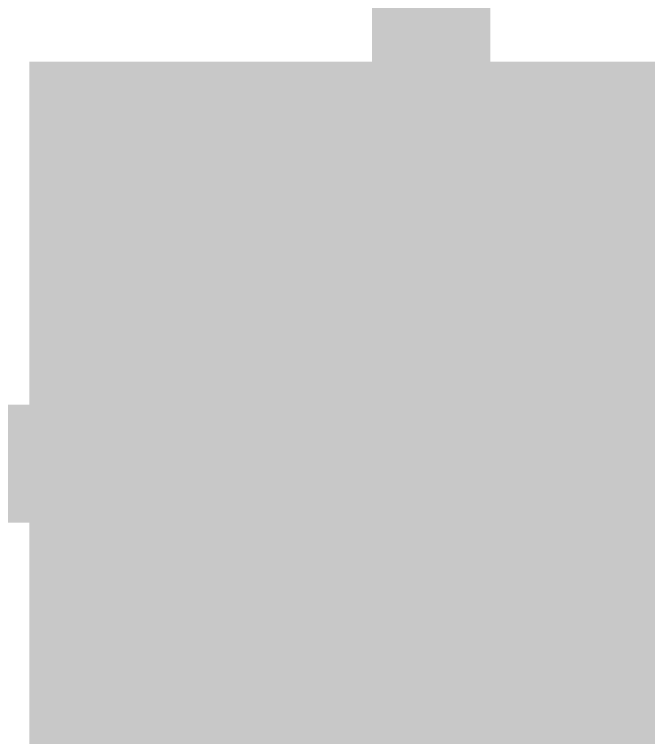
# Model space of a CAD drawing. Header units: inches. Extents: x -3 to 117, y 0 to 53.
# Drawn here: x 6.141 to 7.503, y 32.673 to 34.226 of the extents above; entities that cross this region are included whole.
import ezdxf

# ---------------------------------------------------------------- set-up
doc = ezdxf.new("R2010")
doc.units = ezdxf.units.IN
for name, color, linetype in [('Bottom Layer', 5, 'Continuous'), ('Bottom Solder', 6, 'Continuous'), ('GND', 76, 'Continuous'), ('Multi-Layer', 9, 'Continuous'), ('Pad Holes', 156, 'Continuous'), ('Power', 16, 'Continuous'), ('Top Layer', 1, 'Continuous'), ('Top Overlay', 2, 'Continuous'), ('Top Solder', 216, 'Continuous')]:
    doc.layers.add(name, color=color, linetype=linetype)

# ---------------------------------------------------------------- blocks, each defined once
blk = doc.blocks.new('CONN_TH_3P_P2_00_TE_292253_3_52')
at = {"layer": 'Bottom Layer'}
blk.add_hatch(color=5, dxfattribs=at).paths.add_polyline_path([(-2.762, 0.762), (-1.238, 0.762), (-1.238, -0.762), (-2.762, -0.762)])
at = {"layer": 'Bottom Solder'}
blk.add_hatch(color=6, dxfattribs=at).paths.add_polyline_path([(-2.8636, 0.8636), (-1.1364, 0.8636), (-1.1364, -0.8636), (-2.8636, -0.8636)])
at = {"layer": 'GND'}
blk.add_hatch(color=76, dxfattribs=at).paths.add_polyline_path([(-2.762, 0.762), (-1.238, 0.762), (-1.238, -0.762), (-2.762, -0.762)])
at = {"layer": 'Multi-Layer'}
blk.add_hatch(color=9, dxfattribs=at).paths.add_polyline_path([(-2.762, 0.762), (-1.238, 0.762), (-1.238, -0.762), (-2.762, -0.762)])
at = {"layer": 'Pad Holes'}
h = blk.add_hatch(color=7, dxfattribs=at)
edge = h.paths.add_edge_path()
edge.add_arc((-2, 0), 0.4572, 0, 360)
at = {"layer": 'Power'}
blk.add_hatch(color=16, dxfattribs=at).paths.add_polyline_path([(-2.762, 0.762), (-1.238, 0.762), (-1.238, -0.762), (-2.762, -0.762)])
at = {"layer": 'Top Layer'}
blk.add_hatch(color=1, dxfattribs=at).paths.add_polyline_path([(-2.762, 0.762), (-1.238, 0.762), (-1.238, -0.762), (-2.762, -0.762)])
at = {"layer": 'Top Solder'}
blk.add_hatch(color=216, dxfattribs=at).paths.add_polyline_path([(-2.8636, 0.8636), (-1.1364, 0.8636), (-1.1364, -0.8636), (-2.8636, -0.8636)])
at = {"layer": 'Top Overlay'}
blk.add_lwpolyline([(3.6002, 0, 0.254, 0.254, 0), (-4.1999, 0, 0.254, 0.254, 0)], format="xyseb", dxfattribs=at)
blk.add_lwpolyline([(3.6002, 0, 0.254, 0.254, 0), (-4.1999, 0, 0.254, 0.254, 0)], format="xyseb", dxfattribs=at)

msp = doc.modelspace()

# ---------------------------------------------------------------- linework, layer by layer
at = {"layer": 'Top Layer'}
msp.add_lwpolyline([(5.652, 33.2608, 0.254, 0.254, 0), (7.0358, 33.2608, 0.254, 0.254, 0)], format="xyseb", dxfattribs=at)
msp.add_lwpolyline([(6.9723, 33.2608, 0.127, 0.127, 1), (7.0993, 33.2608, 0.127, 0.127, 1)], format="xyseb", close=True, dxfattribs=at)

# ---------------------------------------------------------------- block references
at = {"rotation": 270}
msp.add_blockref('CONN_TH_3P_P2_00_TE_292253_3_52', (7.0358, 31.2608), dxfattribs=at)

doc.saveas('drawing.dxf')
